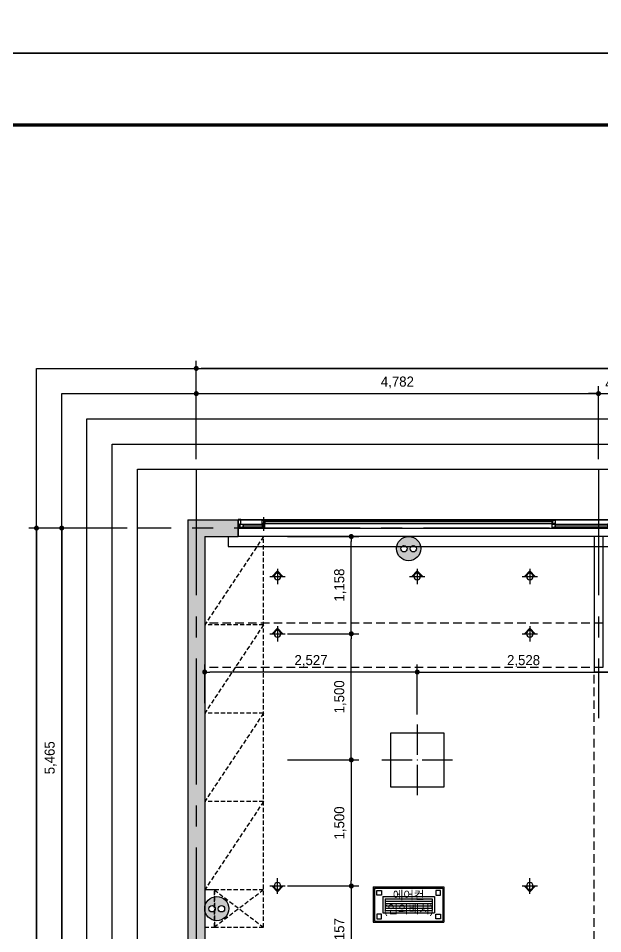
# Model space of a CAD drawing. Header units: millimetres. Extents: x -224448 to 1592092, y -164641 to 319001.
# Drawn here: x 87609 to 94557, y 159476 to 170364 of the extents above; entities that cross this region are included whole.
import ezdxf

# ---------------------------------------------------------------- set-up
doc = ezdxf.new("R2010")
doc.units = ezdxf.units.MM
for name, pattern in [('CENTER2', [1.125, 0.75, -0.125, 0.125, -0.125]), ('HIDDEN', [9.525, 6.35, -3.175]), ('HIDDENX2', [19.05, 12.7, -6.35])]:
    doc.linetypes.add(name, pattern=pattern)
doc.layers.get('Defpoints').update_dxf_attribs({"color": 35})
for name, color, linetype in [('ARREA', 1, 'Continuous'), ('DIM', 3, 'Continuous'), ('I-LIGHT', 1, 'Continuous'), ('I_CON', 2, 'Continuous'), ('I_FORMAT', 7, 'Continuous'), ('I_FUR', 6, 'Continuous'), ('I_HAT', 8, 'Continuous'), ('I_TXT', 7, 'Continuous'), ('I_WALL', 3, 'Continuous'), ('I_WIN', 5, 'Continuous')]:
    doc.layers.add(name, color=color, linetype=linetype)
doc.styles.add('HY울릉도', font='')
doc.styles.add('IABU-글꼴스타일', font='')
doc.styles.get('HY울릉도').set_extended_font_data('HY울릉도L')
doc.styles.get('IABU-글꼴스타일').set_extended_font_data('HY울릉도L')
doc.dimstyles.new('IABC-100 (SUB)', dxfattribs={"dimscale": 60, "dimtxt": 2, "dimasz": 1, "dimexe": 1.5, "dimexo": 2, "dimgap": 1, "dimtad": 1, "dimdec": 0, "dimdsep": 46, "dimlunit": 6, "dimtxsty": 'IABU-글꼴스타일', "dimblk": '1234_Dot', "dimcen": 1, "dimclrd": 4, "dimclre": 4, "dimclrt": 7, "dimadec": 0, "dimazin": 0, "dimtfac": 1, "dimtdec": 0, "dimtix": 1, "dimtmove": 2, "dimatfit": 3, "dimldrblk": '1234_Dot', "dimfxl": 2, "dimtolj": 1, "dimtzin": 0, "dimarcsym": 0})

# ---------------------------------------------------------------- blocks, each defined once
blk = doc.blocks.new('1234_Dot')
at = {"color": 0, "linetype": 'ByBlock', "lineweight": -2}
blk.add_line((-0.5, 0), (-1, 0), dxfattribs=at)
at = {"color": 0, "linetype": 'ByBlock', "const_width": 0.5}
blk.add_lwpolyline([(-0.25, 0, 1), (0.25, 0, 1)], format="xyb", close=True, dxfattribs=at)
blk = doc.blocks.new('*D398')
at = {"layer": 'Defpoints', "color": 0, "ltscale": 50, "transparency": 16777216}
for p in [(94507, 165900), (89725, 165000), (94507, 165000)]:
    blk.add_point(p, dxfattribs=at)
at = {"layer": 'DIM', "color": 4, "lineweight": -2, "ltscale": 50, "transparency": 16777216}
for p, q in [((89725, 165120), (89725, 165990)), ((94507, 165120), (94507, 165990)), ((89785, 165900), (94447, 165900))]:
    blk.add_line(p, q, dxfattribs=at)
at = {"layer": 'DIM', "color": 4, "lineweight": -2, "ltscale": 50, "transparency": 16777216, "xscale": 60, "yscale": 60, "zscale": 60, "rotation": 180}
blk.add_blockref('1234_Dot', (89725, 165900), dxfattribs=at)
at = {"layer": 'DIM', "color": 4, "lineweight": -2, "ltscale": 50, "transparency": 16777216, "xscale": 60, "yscale": 60, "zscale": 60}
blk.add_blockref('1234_Dot', (94507, 165900), dxfattribs=at)
at = {"layer": 'DIM', "color": 7, "ltscale": 50, "transparency": 16777216, "insert": (92116, 166032), "char_height": 120, "attachment_point": 5, "style": 'IABU-글꼴스타일'}
blk.add_mtext('\\A1;4,782', dxfattribs=at)
blk = doc.blocks.new('*D401')
at = {"layer": 'Defpoints', "color": 0, "ltscale": 50, "transparency": 16777216}
for p in [(89725, 166200), (89725, 165000), (102225, 165000)]:
    blk.add_point(p, dxfattribs=at)
at = {"layer": 'DIM', "color": 4, "lineweight": -2, "ltscale": 50, "transparency": 16777216}
for p, q in [((89725, 165120), (89725, 166290)), ((102225, 165120), (102225, 166290)), ((102165, 166200), (89785, 166200))]:
    blk.add_line(p, q, dxfattribs=at)
at = {"layer": 'DIM', "color": 4, "lineweight": -2, "ltscale": 50, "transparency": 16777216, "xscale": 60, "yscale": 60, "zscale": 60, "rotation": 180}
blk.add_blockref('1234_Dot', (89725, 166200), dxfattribs=at)
at = {"layer": 'DIM', "color": 4, "lineweight": -2, "ltscale": 50, "transparency": 16777216, "xscale": 60, "yscale": 60, "zscale": 60}
blk.add_blockref('1234_Dot', (102225, 166200), dxfattribs=at)
at = {"layer": 'DIM', "color": 7, "ltscale": 50, "transparency": 16777216, "insert": (95975, 166332), "char_height": 120, "attachment_point": 5, "style": 'IABU-글꼴스타일'}
blk.add_mtext('\\A1;12,500', dxfattribs=at)
blk = doc.blocks.new('*D406')
at = {"layer": 'Defpoints', "color": 0, "ltscale": 50, "transparency": 16777216}
for p in [(89025, 164300), (88125, 158835), (89025, 158835)]:
    blk.add_point(p, dxfattribs=at)
at = {"layer": 'DIM', "color": 4, "lineweight": -2, "ltscale": 50, "transparency": 16777216}
for p, q in [((88905, 164300), (88035, 164300)), ((88125, 164240), (88125, 158895)), ((88905, 158835), (88035, 158835))]:
    blk.add_line(p, q, dxfattribs=at)
at = {"layer": 'DIM', "color": 4, "lineweight": -2, "ltscale": 50, "transparency": 16777216, "xscale": 60, "yscale": 60, "zscale": 60}
for p, rotation in [((88125, 164300), 90), ((88125, 158835), 270)]:
    blk.add_blockref('1234_Dot', p, dxfattribs=dict(at, rotation=rotation))
at = {"layer": 'DIM', "color": 7, "ltscale": 50, "transparency": 16777216, "insert": (87993, 161568), "char_height": 120, "attachment_point": 5, "rotation": 90, "style": 'IABU-글꼴스타일'}
blk.add_mtext('\\A1;5,465', dxfattribs=at)
blk = doc.blocks.new('*D396')
at = {"layer": 'Defpoints', "color": 0, "ltscale": 50, "transparency": 16777216}
for p in [(89025, 164300), (87825, 152600), (89025, 152600)]:
    blk.add_point(p, dxfattribs=at)
at = {"layer": 'DIM', "color": 4, "lineweight": -2, "ltscale": 50, "transparency": 16777216}
for p, q in [((88905, 164300), (87735, 164300)), ((87825, 164240), (87825, 152660)), ((88905, 152600), (87735, 152600))]:
    blk.add_line(p, q, dxfattribs=at)
at = {"layer": 'DIM', "color": 4, "lineweight": -2, "ltscale": 50, "transparency": 16777216, "xscale": 60, "yscale": 60, "zscale": 60}
for p, rotation in [((87825, 164300), 90), ((87825, 152600), 270)]:
    blk.add_blockref('1234_Dot', p, dxfattribs=dict(at, rotation=rotation))
at = {"layer": 'DIM', "color": 7, "ltscale": 50, "transparency": 16777216, "insert": (87693, 158450), "char_height": 120, "attachment_point": 5, "rotation": 90, "style": 'IABU-글꼴스타일'}
blk.add_mtext('\\A1;11,700', dxfattribs=at)
blk = doc.blocks.new('콘센트')
at = {"ltscale": 50}
h = blk.add_hatch(color=150, dxfattribs=at)
h.dxf.hatch_style = 1
edge = h.paths.add_edge_path()
edge.add_arc((-34286.2, -6087.5), 100, 0, 360)
edge = h.paths.add_edge_path(flags=16)
edge.add_arc((-34247.6, -6089), 26, 0, 360)
edge = h.paths.add_edge_path(flags=16)
edge.add_arc((-34324.9, -6089), 26, 0, 360)
at = {"color": 150, "ltscale": 50}
for centre, radius in [((-34286.2, -6087.5), 100), ((-34324.9, -6089), 26), ((-34247.6, -6089), 26)]:
    blk.add_circle(centre, radius, dxfattribs=at)
blk = doc.blocks.new('J20')
at = {"layer": 'I-LIGHT', "color": 144}
for p, q in [((33370, 27039), (33370, 26619)), ((33370, 27039), (34210, 27039)), ((33384, 27025), (33384, 26633)), ((33384, 27025), (34196, 27025)), ((34196, 27025), (34196, 26633)), ((34210, 27039), (34210, 26619)), ((33482, 26927), (33482, 26731)), ((33482, 26927), (34098, 26927)), ((33510, 26899), (33510, 26759)), ((33510, 26899), (34070, 26899)), ((33510, 26899), (34070, 26899)), ((34070, 26899), (34070, 26759)), ((34098, 26927), (34098, 26731)), ((33510, 26871), (34070, 26871)), ((33510, 26843), (34070, 26843)), ((33510, 26815), (34070, 26815)), ((33510, 26787), (34070, 26787)), ((33482, 26731), (34098, 26731)), ((33510, 26759), (34070, 26759)), ((33510, 26759), (34070, 26759)), ((33510, 26759), (34070, 26759)), ((33510, 26759), (34070, 26759)), ((33510, 26731), (34070, 26731)), ((33370, 26619), (34210, 26619)), ((33384, 26633), (34196, 26633))]:
    blk.add_line(p, q, dxfattribs=at)
for points in [[(33468, 26941), (33412, 26941), (33412, 26997), (33468, 26997)], [(34112, 26941), (34168, 26941), (34168, 26997), (34112, 26997)], [(33468, 26717), (33412, 26717), (33412, 26661), (33468, 26661)], [(34112, 26717), (34168, 26717), (34168, 26661), (34112, 26661)]]:
    blk.add_lwpolyline(points, close=True, dxfattribs=at)
blk = doc.blocks.new('win6')
at = {"layer": 'I_WIN', "linetype": 'Continuous'}
for p, q in [((56655, 133864), (56625, 133864)), ((56625, 133864), (56625, 133773)), ((56655, 133864), (61075, 133864)), ((56655, 133815), (56655, 133864)), ((56907, 133819), (56907, 133859)), ((56907, 133859), (56942, 133859)), ((56925, 133895), (56925, 133730)), ((56925, 133859), (60375, 133859)), ((56942, 133844), (56937, 133843)), ((56937, 133843), (56937, 133836)), ((56937, 133841), (60363, 133841)), ((56937, 133837), (56937, 133841)), ((60363, 133837), (56937, 133837)), ((56937, 133836), (56942, 133834)), ((56942, 133859), (56942, 133844)), ((56942, 133845), (56945, 133844)), ((56942, 133834), (56945, 133835)), ((56942, 133834), (56942, 133819)), ((56945, 133844), (56946, 133843)), ((56945, 133835), (56946, 133836)), ((56946, 133843), (56946, 133841)), ((56946, 133836), (56946, 133837)), ((60355, 133844), (60354, 133843)), ((60354, 133843), (60354, 133841)), ((60354, 133836), (60354, 133837)), ((60355, 133835), (60354, 133836)), ((60357, 133845), (60355, 133844)), ((60357, 133834), (60355, 133835)), ((60357, 133844), (60357, 133859)), ((60357, 133859), (60392, 133859)), ((60363, 133843), (60357, 133844)), ((60357, 133834), (60363, 133836)), ((60357, 133819), (60357, 133834)), ((60363, 133836), (60363, 133843)), ((60363, 133841), (60363, 133837)), ((60392, 133859), (60392, 133819)), ((61045, 133813), (61045, 133864)), ((61045, 133864), (61075, 133864)), ((61075, 133864), (61075, 133764)), ((56625, 133773), (56625, 133764)), ((56625, 133764), (61075, 133764)), ((56625, 133764), (56642, 133764)), ((56642, 133764), (56642, 133813)), ((56642, 133813), (56655, 133813)), ((56646, 133809), (56925, 133809)), ((56646, 133769), (56646, 133809)), ((56646, 133809), (56684, 133809)), ((56646, 133769), (56925, 133769)), ((56684, 133769), (56646, 133769)), ((56655, 133813), (56655, 133815)), ((56684, 133794), (56678, 133792)), ((56678, 133792), (56678, 133786)), ((56678, 133786), (56684, 133784)), ((56680, 133791), (56680, 133787)), ((56684, 133809), (56684, 133794)), ((56684, 133795), (56686, 133793)), ((56684, 133791), (56913, 133791)), ((56913, 133787), (56684, 133787)), ((56684, 133783), (56686, 133785)), ((56684, 133784), (56684, 133769)), ((56686, 133793), (56687, 133792)), ((56686, 133785), (56687, 133786)), ((56687, 133792), (56687, 133791)), ((56687, 133786), (56687, 133787)), ((56905, 133793), (56904, 133792)), ((56904, 133792), (56904, 133791)), ((56904, 133786), (56904, 133787)), ((56905, 133785), (56904, 133786)), ((56907, 133795), (56905, 133793)), ((56907, 133783), (56905, 133785)), ((56942, 133819), (56907, 133819)), ((56942, 133809), (56907, 133809)), ((56907, 133809), (56907, 133794)), ((56907, 133794), (56913, 133792)), ((56913, 133786), (56907, 133784)), ((56907, 133784), (56907, 133769)), ((56907, 133769), (56942, 133769)), ((56913, 133792), (56913, 133786)), ((56913, 133791), (56913, 133787)), ((56925, 133819), (60375, 133819)), ((56942, 133769), (56942, 133809)), ((60392, 133819), (60357, 133819)), ((60357, 133769), (60357, 133809)), ((60357, 133809), (60392, 133809)), ((60392, 133769), (60357, 133769)), ((60375, 133809), (61054, 133809)), ((60375, 133769), (61054, 133769)), ((60392, 133794), (60387, 133792)), ((60387, 133792), (60387, 133786)), ((60387, 133791), (61022, 133791)), ((61022, 133787), (60387, 133787)), ((60387, 133786), (60392, 133784)), ((60392, 133809), (60392, 133794)), ((60392, 133795), (60395, 133793)), ((60392, 133783), (60395, 133785)), ((60392, 133784), (60392, 133769)), ((60395, 133793), (60396, 133792)), ((60395, 133785), (60396, 133786)), ((60396, 133792), (60396, 133791)), ((60396, 133786), (60396, 133787)), ((61013, 133792), (61012, 133791)), ((61013, 133786), (61012, 133787)), ((61016, 133795), (61013, 133793)), ((61013, 133793), (61013, 133792)), ((61013, 133785), (61013, 133786)), ((61016, 133783), (61013, 133785)), ((61054, 133809), (61016, 133809)), ((61016, 133809), (61016, 133794)), ((61016, 133794), (61022, 133792)), ((61022, 133786), (61016, 133784)), ((61016, 133784), (61016, 133769)), ((61016, 133769), (61054, 133769)), ((61022, 133792), (61022, 133786)), ((61057, 133813), (61045, 133813)), ((61054, 133769), (61054, 133809)), ((61057, 133764), (61057, 133813)), ((61075, 133764), (61057, 133764))]:
    blk.add_line(p, q, dxfattribs=at)
blk = doc.blocks.new('j51')
at = {"layer": 'I-LIGHT'}
for p, q in [((93551, 140906), (93551, 140546)), ((93131, 140486), (93491, 140486)), ((93551, 140486), (93550, 140486)), ((93551, 140487), (93551, 140485)), ((93551, 140486), (93552, 140486)), ((93611, 140486), (93971, 140486)), ((93551, 140426), (93551, 140066))]:
    blk.add_line(p, q, dxfattribs=at)
at = {"layer": 'I-LIGHT', "linetype": 'Continuous'}
blk.add_lwpolyline([(93871, 140806), (93231, 140806), (93231, 140166), (93871, 140166)], close=True, dxfattribs=at)
blk = doc.blocks.new('*D575')
at = {"layer": 'Defpoints', "color": 0, "ltscale": 50, "transparency": 16777216}
for p in [(90691, 163043), (91568, 163043), (90691, 161543)]:
    blk.add_point(p, dxfattribs=at)
at = {"layer": 'DIM', "color": 4, "lineweight": -2, "ltscale": 50, "transparency": 16777216}
for p, q in [((90811, 163043), (91658, 163043)), ((91568, 161603), (91568, 162983)), ((90811, 161543), (91658, 161543))]:
    blk.add_line(p, q, dxfattribs=at)
at = {"layer": 'DIM', "color": 4, "lineweight": -2, "ltscale": 50, "transparency": 16777216, "xscale": 60, "yscale": 60, "zscale": 60}
for p, rotation in [((91568, 163043), 90), ((91568, 161543), 270)]:
    blk.add_blockref('1234_Dot', p, dxfattribs=dict(at, rotation=rotation))
at = {"layer": 'DIM', "color": 7, "ltscale": 50, "transparency": 16777216, "insert": (91436, 162293), "char_height": 120, "attachment_point": 5, "rotation": 90, "style": 'IABU-글꼴스타일'}
blk.add_mtext('\\A1;1,500', dxfattribs=at)
blk = doc.blocks.new('*D576')
at = {"layer": 'Defpoints', "color": 0, "ltscale": 50, "transparency": 16777216}
for p in [(90691, 164200), (91568, 164200), (90691, 163043)]:
    blk.add_point(p, dxfattribs=at)
at = {"layer": 'DIM', "color": 4, "lineweight": -2, "ltscale": 50, "transparency": 16777216}
for p, q in [((90811, 164200), (91658, 164200)), ((91568, 163103), (91568, 164140)), ((90811, 163043), (91658, 163043))]:
    blk.add_line(p, q, dxfattribs=at)
at = {"layer": 'DIM', "color": 4, "lineweight": -2, "ltscale": 50, "transparency": 16777216, "xscale": 60, "yscale": 60, "zscale": 60}
for p, rotation in [((91568, 164200), 90), ((91568, 163043), 270)]:
    blk.add_blockref('1234_Dot', p, dxfattribs=dict(at, rotation=rotation))
at = {"layer": 'DIM', "color": 7, "ltscale": 50, "transparency": 16777216, "insert": (91436, 163622), "char_height": 120, "attachment_point": 5, "rotation": 90, "style": 'IABU-글꼴스타일'}
blk.add_mtext('\\A1;1,158', dxfattribs=at)
blk = doc.blocks.new('*D577')
at = {"layer": 'Defpoints', "color": 0, "ltscale": 50, "transparency": 16777216}
for p in [(90691, 161543), (90691, 160043), (91568, 160043)]:
    blk.add_point(p, dxfattribs=at)
at = {"layer": 'DIM', "color": 4, "lineweight": -2, "ltscale": 50, "transparency": 16777216}
for p, q in [((90811, 161543), (91658, 161543)), ((91568, 161483), (91568, 160103)), ((90811, 160043), (91658, 160043))]:
    blk.add_line(p, q, dxfattribs=at)
at = {"layer": 'DIM', "color": 4, "lineweight": -2, "ltscale": 50, "transparency": 16777216, "xscale": 60, "yscale": 60, "zscale": 60}
for p, rotation in [((91568, 161543), 90), ((91568, 160043), 270)]:
    blk.add_blockref('1234_Dot', p, dxfattribs=dict(at, rotation=rotation))
at = {"layer": 'DIM', "color": 7, "ltscale": 50, "transparency": 16777216, "insert": (91436, 160793), "char_height": 120, "attachment_point": 5, "rotation": 90, "style": 'IABU-글꼴스타일'}
blk.add_mtext('\\A1;1,500', dxfattribs=at)
blk = doc.blocks.new('*D578')
at = {"layer": 'Defpoints', "color": 0, "ltscale": 50, "transparency": 16777216}
for p in [(90691, 160043), (90691, 158885), (91568, 158885)]:
    blk.add_point(p, dxfattribs=at)
at = {"layer": 'DIM', "color": 4, "lineweight": -2, "ltscale": 50, "transparency": 16777216}
for p, q in [((90811, 160043), (91658, 160043)), ((91568, 159983), (91568, 158945)), ((90811, 158885), (91658, 158885))]:
    blk.add_line(p, q, dxfattribs=at)
at = {"layer": 'DIM', "color": 4, "lineweight": -2, "ltscale": 50, "transparency": 16777216, "xscale": 60, "yscale": 60, "zscale": 60}
for p, rotation in [((91568, 160043), 90), ((91568, 158885), 270)]:
    blk.add_blockref('1234_Dot', p, dxfattribs=dict(at, rotation=rotation))
at = {"layer": 'DIM', "color": 7, "ltscale": 50, "transparency": 16777216, "insert": (91436, 159464), "char_height": 120, "attachment_point": 5, "rotation": 90, "style": 'IABU-글꼴스타일'}
blk.add_mtext('\\A1;1,157', dxfattribs=at)
blk = doc.blocks.new('*D579')
at = {"layer": 'Defpoints', "color": 0, "ltscale": 50, "transparency": 16777216}
for p in [(89825, 162588), (89825, 162098), (92352, 161963)]:
    blk.add_point(p, dxfattribs=at)
at = {"layer": 'DIM', "color": 4, "lineweight": -2, "ltscale": 50, "transparency": 16777216}
for p, q in [((89825, 162218), (89825, 162678)), ((92352, 162083), (92352, 162678)), ((92292, 162588), (89885, 162588))]:
    blk.add_line(p, q, dxfattribs=at)
at = {"layer": 'DIM', "color": 4, "lineweight": -2, "ltscale": 50, "transparency": 16777216, "xscale": 60, "yscale": 60, "zscale": 60, "rotation": 180}
blk.add_blockref('1234_Dot', (89825, 162588), dxfattribs=at)
at = {"layer": 'DIM', "color": 4, "lineweight": -2, "ltscale": 50, "transparency": 16777216, "xscale": 60, "yscale": 60, "zscale": 60}
blk.add_blockref('1234_Dot', (92352, 162588), dxfattribs=at)
at = {"layer": 'DIM', "color": 7, "ltscale": 50, "transparency": 16777216, "insert": (91089, 162719), "char_height": 120, "attachment_point": 5, "style": 'IABU-글꼴스타일'}
blk.add_mtext('\\A1;2,527', dxfattribs=at)
blk = doc.blocks.new('*D580')
at = {"layer": 'Defpoints', "color": 0, "ltscale": 50, "transparency": 16777216}
for p in [(94880, 162588), (94880, 162159), (92352, 161963)]:
    blk.add_point(p, dxfattribs=at)
at = {"layer": 'DIM', "color": 4, "lineweight": -2, "ltscale": 50, "transparency": 16777216}
for p, q in [((92352, 162083), (92352, 162678)), ((94880, 162279), (94880, 162678)), ((92412, 162588), (94820, 162588))]:
    blk.add_line(p, q, dxfattribs=at)
at = {"layer": 'DIM', "color": 4, "lineweight": -2, "ltscale": 50, "transparency": 16777216, "xscale": 60, "yscale": 60, "zscale": 60, "rotation": 180}
blk.add_blockref('1234_Dot', (92352, 162588), dxfattribs=at)
at = {"layer": 'DIM', "color": 4, "lineweight": -2, "ltscale": 50, "transparency": 16777216, "xscale": 60, "yscale": 60, "zscale": 60}
blk.add_blockref('1234_Dot', (94880, 162588), dxfattribs=at)
at = {"layer": 'DIM', "color": 7, "ltscale": 50, "transparency": 16777216, "insert": (93616, 162719), "char_height": 120, "attachment_point": 5, "style": 'IABU-글꼴스타일'}
blk.add_mtext('\\A1;2,528', dxfattribs=at)
blk = doc.blocks.new('SP01')
at = {"layer": 'I-LIGHT'}
blk.add_hatch(color=1, dxfattribs=at).paths.add_polyline_path([(2182616, -1632810), (2182551, -1632878), (2182576, -1632878, -1), (2182656, -1632878), (2182680, -1632878)])
at = {"layer": 'I-LIGHT', "color": 1}
for p, q in [((2182616, -1632810), (2182551, -1632878)), ((2182616, -1632787), (2182616, -1632970)), ((2182616, -1632810), (2182680, -1632878)), ((2182707, -1632878), (2182524, -1632878)), ((2182551, -1632878), (2182576, -1632878)), ((2182656, -1632878), (2182680, -1632878))]:
    blk.add_line(p, q, dxfattribs=at)
at = {"layer": 'I-LIGHT', "color": 4}
blk.add_circle((2182616, -1632878), 40, dxfattribs=at)
blk = doc.blocks.new('*D901')
at = {"layer": 'Defpoints', "color": 0, "ltscale": 50, "transparency": 16777216}
for p in [(94930, 165900), (94507, 165000), (94930, 165000)]:
    blk.add_point(p, dxfattribs=at)
at = {"layer": 'DIM', "color": 4, "lineweight": -2, "ltscale": 50, "transparency": 16777216}
for p, q in [((94507, 165120), (94507, 165990)), ((94930, 165120), (94930, 165990)), ((94447, 165900), (94387, 165900)), ((94507, 165900), (94930, 165900)), ((94990, 165900), (95050, 165900))]:
    blk.add_line(p, q, dxfattribs=at)
at = {"layer": 'DIM', "color": 4, "lineweight": -2, "ltscale": 50, "transparency": 16777216, "xscale": 60, "yscale": 60, "zscale": 60}
blk.add_blockref('1234_Dot', (94507, 165900), dxfattribs=at)
at = {"layer": 'DIM', "color": 4, "lineweight": -2, "ltscale": 50, "transparency": 16777216, "xscale": 60, "yscale": 60, "zscale": 60, "rotation": 180}
blk.add_blockref('1234_Dot', (94930, 165900), dxfattribs=at)
at = {"layer": 'DIM', "color": 7, "ltscale": 50, "transparency": 16777216, "insert": (94718, 166020), "char_height": 120, "attachment_point": 5, "style": 'IABU-글꼴스타일'}
blk.add_mtext('\\A1;423', dxfattribs=at)

msp = doc.modelspace()

# ---------------------------------------------------------------- hatches: boundary and pattern name
at = {"layer": 'I_HAT', "true_color": 0x000000}
h = msp.add_hatch(color=18, dxfattribs=at)
h.dxf.hatch_style = 1
h.paths.add_polyline_path([(90224.894, 164400.492), (89624.894, 164400.492), (89624.894, 164200.492), (89633.974, 164200.492), (89724.894, 164200.492), (89824.894, 164200.492), (90224.894, 164200.492)])
h.paths.add_polyline_path([(89824.894, 163300.492), (89624.894, 163300.492), (89624.894, 152500.492), (90224.894, 152500.492), (90224.894, 152700.492), (89824.894, 152700.492), (89824.894, 155850.492), (89824.894, 157850.492), (89824.894, 162050.492)])
h.paths.add_polyline_path([(99899.894, 152700.492), (99674.894, 152700.492), (99674.894, 153050.492), (99574.894, 153050.492), (99574.894, 152700.492), (99074.894, 152700.492), (99074.894, 152500.492), (99899.894, 152500.492)])
h.paths.add_polyline_path([(102324.894, 158400.492), (102124.894, 158400.492), (102124.894, 152700.492), (101899.894, 152700.492), (101899.894, 152500.492), (102324.894, 152500.492)])
h.paths.add_polyline_path([(102324.894, 161802.094), (102124.894, 161802.094), (102124.894, 159350.492), (102124.894, 159000.492), (102324.894, 159000.492)])
h.paths.add_polyline_path([(102324.894, 164200.492), (102324.894, 164400.492), (101724.894, 164400.492), (101724.894, 164200.492), (102124.894, 164200.492), (102124.894, 162150.492), (102124.894, 161802.094), (102324.894, 161802.094)])
h = msp.add_hatch(color=18, dxfattribs=at)
h.dxf.hatch_style = 1
h.paths.add_polyline_path([(89824.894, 164200.492), (89724.894, 164200.492), (89724.894, 163300.492), (89824.894, 163300.492)])
h.paths.add_polyline_path([(89724.894, 164200.492), (89624.894, 164200.492), (89624.894, 163300.492), (89724.894, 163300.492)])
at = {"layer": 'I_HAT'}
h = msp.add_hatch(dxfattribs=at)
h.set_pattern_fill('ANSI31', color=256, scale=10)
h.set_pattern_definition([(45, (-33519.093, 10146.922), (-22.4506403, 22.4506403), [])])
h.paths.add_polyline_path([(94879.894, 159405.492), (94556.894, 159405.492), (94556.894, 158885.492), (94879.894, 158885.492)])
h.paths.add_polyline_path([(94876.894, 152780.492), (94556.894, 152780.492), (94556.894, 152600.492), (94876.894, 152600.492)])
h.paths.add_polyline_path([(94876.894, 152600.492), (94556.894, 152600.492), (94556.894, 152500.492), (94876.894, 152500.492)])
h.paths.add_polyline_path([(94876.894, 152500.412), (94556.894, 152500.412), (94556.894, 152495.728), (94876.894, 152495.728)])
h.paths.add_polyline_path([(94876.894, 152495.728), (94556.894, 152495.728), (94556.894, 152477.374), (94876.894, 152477.374)])
h.paths.add_polyline_path([(94876.894, 152477.374), (94556.894, 152477.374), (94556.894, 152473.374), (94876.894, 152473.374)])
h.paths.add_polyline_path([(94876.894, 152473.374), (94556.894, 152473.374), (94556.894, 152455.728), (94876.894, 152455.728)])
h.paths.add_polyline_path([(94876.894, 152455.728), (94556.894, 152455.728), (94556.894, 152400.492), (94876.894, 152400.492)])
h.paths.add_polyline_path([(94349.998, 155574.42), (94349.998, 156091.563), (94147.141, 156091.563), (94147.141, 155574.42)], flags=9)
h.paths.add_polyline_path([(94349.998, 152402.706), (94349.998, 152771.277), (94169.998, 152771.277), (94169.998, 152402.706)], flags=9)
h.paths.add_polyline_path([(102438.934, 158775.865), (103025.111, 158775.865), (103025.111, 158955.36), (102438.934, 158955.36)], flags=9)
h.paths.add_polyline_path([(100657.81, 158666.981), (101575.919, 158666.981), (101575.919, 159039.684), (100657.81, 159039.684)], flags=9)
h.paths.add_polyline_path([(100030.26, 163496.715), (101221.072, 163496.715), (101221.072, 163869.418), (100030.26, 163869.418)], flags=9)
h.paths.add_polyline_path([(94623.684, 163540.812), (95541.793, 163540.812), (95541.793, 163913.515), (94623.684, 163913.515)], flags=9)
h.paths.add_polyline_path([(96841.644, 154904.292), (97487.05, 154904.292), (97487.05, 155276.995), (96841.644, 155276.995)], flags=9)
h.paths.add_polyline_path([(96608.495, 154377.695), (97235.435, 154377.695), (97235.435, 154589.262), (96608.495, 154589.262)], flags=9)
h.paths.add_polyline_path([(96607.383, 154580.284), (98204.546, 154580.284), (98204.546, 154785.807), (96607.383, 154785.807)], flags=9)
h.paths.add_polyline_path([(92151.227, 160624.65), (93685.582, 160624.65), (93685.582, 161522.46), (92151.227, 161522.46)], flags=9)
h.paths.add_polyline_path([(89835.147, 157215.883), (90931.071, 157215.883), (90931.071, 157619.778), (89835.147, 157619.778)], flags=9)
h.paths.add_polyline_path([(98748.771, 157665.883), (99844.695, 157665.883), (99844.695, 158069.778), (98748.771, 158069.778)], flags=9)
h.paths.add_polyline_path([(101314.622, 153450.883), (102121.551, 153450.883), (102121.551, 153854.777), (101314.622, 153854.777)], flags=9)
h.paths.add_polyline_path([(100499.644, 152695.883), (101306.574, 152695.883), (101306.574, 153099.777), (100499.644, 153099.777)], flags=9)
h.paths.add_polyline_path([(101438.608, 163499.849), (102092.276, 163499.849), (102092.276, 163903.2), (101438.608, 163903.2)], flags=9)
h.paths.add_polyline_path([(100232.025, 161286.818), (100962.324, 161286.818), (100962.324, 161690.713), (100232.025, 161690.713)], flags=9)
h.paths.add_polyline_path([(91879.925, 162743.645), (92975.849, 162743.645), (92975.849, 163147.539), (91879.925, 163147.539)], flags=9)

# ---------------------------------------------------------------- linework, layer by layer
at = {"color": 2}
msp.add_line((89824.894, 164200.492), (90224.894, 164200.492), dxfattribs=at)
at = {"layer": 'ARREA', "color": 1, "linetype": 'CENTER2', "ltscale": 2000}
for p, q in [((89724.894, 165000.492), (89724.894, 151900.492)), ((94506.894, 165000.492), (94506.894, 162040.492)), ((102924.894, 164300.492), (89024.894, 164300.492))]:
    msp.add_line(p, q, dxfattribs=at)
at = {"layer": 'Defpoints'}
for points in [[(80660, 193710.153), (114260, 193710.153), (114260, 169950.153), (80660, 169950.153)], [(80660, 169950.153), (114260, 169950.153), (114260, 146190.153), (80660, 146190.153)], [(87824.894, 166200.492), (104124.894, 166200.492), (104124.894, 150700.492), (87824.894, 150700.492)], [(88124.894, 165900.492), (103824.894, 165900.492), (103824.894, 151000.492), (88124.894, 151000.492)], [(88424.894, 165600.492), (103524.894, 165600.492), (103524.894, 151300.492), (88424.894, 151300.492)], [(88724.894, 165300.492), (103224.894, 165300.492), (103224.894, 151600.492), (88724.894, 151600.492)], [(89024.894, 165000.492), (102924.894, 165000.492), (102924.894, 151900.492), (89024.894, 151900.492)]]:
    msp.add_lwpolyline(points, close=True, dxfattribs=at)
at = {"layer": 'I_CON', "color": 2}
for p, q in [((89624.894, 164400.492), (90224.894, 164400.492)), ((89624.894, 164400.492), (89624.894, 152500.492)), ((89824.894, 164200.492), (89824.894, 162050.492)), ((94556.894, 163170.492), (94556.894, 162640.492)), ((89824.894, 162050.492), (89824.894, 157850.492))]:
    msp.add_line(p, q, dxfattribs=at)
at = {"layer": 'I_CON'}
msp.add_lwpolyline([(90224.894, 164400.492), (90224.894, 164200.492)], dxfattribs=at)
at = {"layer": 'I_FORMAT', "const_width": 40.174}
msp.add_lwpolyline([(110247.975, 147045.353), (81540, 147045.353), (81540, 169094.953), (110247.975, 169094.953)], dxfattribs=at)
at = {"layer": 'I_FUR', "color": 8, "linetype": 'HIDDEN', "ltscale": 8}
for p, q in [((90524.894, 164200.492), (89824.894, 163149.492)), ((90524.894, 159551.492), (90524.894, 164200.492)), ((90524.894, 163149.492), (89824.894, 163149.492)), ((90524.894, 163149.492), (89824.894, 162098.492)), ((90524.894, 162098.492), (89824.894, 162098.492)), ((90524.894, 161047.492), (89824.894, 161047.492)), ((90524.894, 161047.492), (89824.894, 159996.492)), ((90524.894, 159996.492), (89824.894, 159996.492)), ((90524.894, 159996.492), (89939.894, 159551.492)), ((89939.894, 159996.492), (90524.894, 159551.492))]:
    msp.add_line(p, q, dxfattribs=at)
at = {"layer": 'I_FUR', "color": 8, "linetype": 'HIDDENX2', "ltscale": 8}
for p, q in [((94556.894, 163170.492), (89824.894, 163170.492)), ((94556.894, 162640.492), (89824.894, 162640.492)), ((94456.894, 159405.492), (94456.894, 162590.492))]:
    msp.add_line(p, q, dxfattribs=at)
at = {"layer": 'I_FUR', "color": 9, "linetype": 'HIDDEN', "ltscale": 8}
msp.add_line((90524.894, 162098.492), (89824.894, 161047.492), dxfattribs=at)
at = {"layer": 'I_FUR', "color": 6, "linetype": 'Continuous'}
msp.add_lwpolyline([(90104.894, 164200.492), (90104.894, 164080.492), (94674.894, 164080.492)], dxfattribs=at)
at = {"layer": 'I_FUR', "color": 8, "linetype": 'HIDDEN', "ltscale": 8}
for points in [[(89939.894, 159996.492), (89824.894, 159996.492), (89824.894, 159551.492), (89939.894, 159551.492)], [(90524.894, 159996.492), (89939.894, 159996.492), (89939.894, 159551.492), (90524.894, 159551.492)]]:
    msp.add_lwpolyline(points, close=True, dxfattribs=at)
at = {"layer": 'I_WALL'}
for p, q in [((94456.894, 164200.492), (94456.894, 162590.492)), ((94556.894, 164200.492), (94556.894, 162640.492)), ((94456.894, 162590.492), (94879.894, 162590.492))]:
    msp.add_line(p, q, dxfattribs=at)
at = {"layer": 'I_WIN'}
for points in [[(101724.894, 164200.492), (90224.894, 164200.492), (90224.894, 164400.492), (101724.894, 164400.492)], [(101724.894, 164200.492), (90224.894, 164200.492), (90224.894, 164300.492), (101724.894, 164300.492)]]:
    msp.add_lwpolyline(points, close=True, dxfattribs=at)

# ---------------------------------------------------------------- block references
for name, p in [('win6', (33600, 30536.575)), ('j51', (-1198.668, 21056.566))]:
    msp.add_blockref(name, p)
at = {"xscale": 1.44, "yscale": 1.44, "zscale": 1.44}
for p in [(141622.062, 172822.437), (139341.062, 168539.937)]:
    msp.add_blockref('콘센트', p, dxfattribs=at)
at = {"layer": 'I-LIGHT', "color": 1, "xscale": -1}
for p in [(2273306.455, 1796602.792), (2274967.955, 1796602.792), (2276306.455, 1796602.792), (2273306.455, 1795921.33), (2276306.455, 1795921.33)]:
    msp.add_blockref('SP01', p, dxfattribs=at)
at = {"layer": 'I-LIGHT', "color": 1, "xscale": -1, "rotation": 180}
for p in [(-2091924.666, -1472835.346), (-2088924.666, -1472835.346)]:
    msp.add_blockref('SP01', p, dxfattribs=at)
at = {"layer": 'I_HAT'}
msp.add_blockref('J20', (58459.895, 132991.995), dxfattribs=at)

# ---------------------------------------------------------------- texts
at = {"layer": 'I_TXT', "insert": (92249.894, 159835.087), "char_height": 100, "width": 840, "attachment_point": 5, "style": 'HY울릉도'}
msp.add_mtext('{\\fPretendard Variable Light|b0|i0|c129|p2;에어컨\\P(임의배치)}', dxfattribs=at)

# ---------------------------------------------------------------- dimensions: what is measured, and where the dimension line sits
at = {"layer": 'DIM', "ltscale": 50}
for base, p1, p2, picture, middle in [((89724.894, 166200.492), (102224.894, 165000.492), (89724.894, 165000.492), '*D401', (95974.894, 166331.92)), ((94506.894, 165900.492), (89724.894, 165000.492), (94506.894, 165000.492), '*D398', (92115.894, 166031.92)), ((94929.894, 165900.492), (94506.894, 165000.492), (94929.894, 165000.492), '*D901', (94718.394, 166020.492)), ((89824.89429426, 162587.82137844), (92352.39429426, 161962.991661565), (89824.89429426, 162098.491661782), '*D579', (91088.64429426, 162719.249949869)), ((94879.89429426, 162587.82137844), (92352.39429426, 161962.991661565), (94879.89429426, 162159.491661563), '*D580', (93616.14429426, 162719.249949869))]:
    dim = msp.add_linear_dim(base=base, p1=p1, p2=p2, dimstyle='IABC-100 (SUB)', dxfattribs=at)
    dim.commit()
    dim.dimension.update_dxf_attribs({"geometry": picture, "text_midpoint": middle})
for base, p1, p2, picture, middle in [((87824.894, 152600.492), (89024.894, 164300.492), (89024.894, 152600.492), '*D396', (87693.466, 158450.492)), ((88124.894, 158835.492), (89024.894, 164300.492), (89024.894, 158835.492), '*D406', (87993.466, 161567.992)), ((91567.880890143, 164200.491661782), (90690.89429426, 163042.991661782), (90690.89429426, 164200.491661782), '*D576', (91436.452318714, 163621.741661782)), ((91567.881, 163042.992), (90690.894, 161542.992), (90690.894, 163042.992), '*D575', (91436.452, 162292.992)), ((91567.881, 160042.992), (90690.894, 161542.992), (90690.894, 160042.992), '*D577', (91436.452, 160792.992)), ((91567.880890143, 158885.491661782), (90690.89429426, 160042.991661782), (90690.89429426, 158885.491661782), '*D578', (91436.452318715, 159464.241661782))]:
    dim = msp.add_linear_dim(base=base, p1=p1, p2=p2, angle=90, dimstyle='IABC-100 (SUB)', dxfattribs=at)
    dim.commit()
    dim.dimension.update_dxf_attribs({"geometry": picture, "text_midpoint": middle})

doc.saveas('drawing.dxf')
